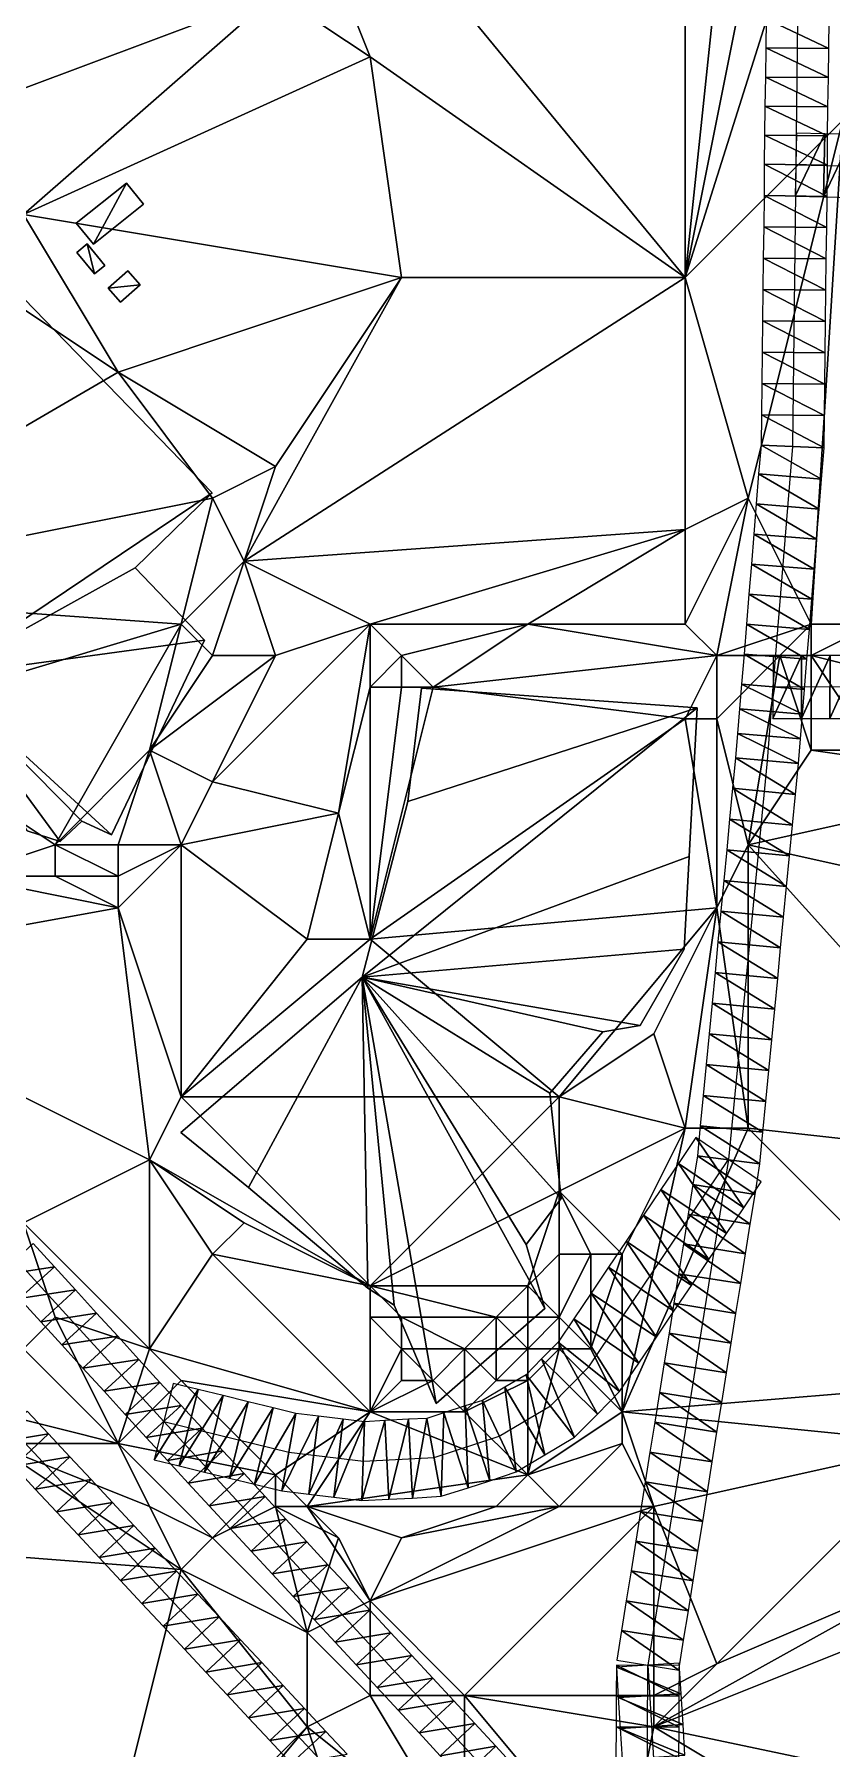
# Model space of a CAD drawing. Header units: metres. Extents: x -1103 to 901, y -902 to 905.
# Drawn here: x -683.3 to -632.7, y 634.6 to 743.4 of the extents above; entities that cross this region are included whole.
import ezdxf

# ---------------------------------------------------------------- set-up
doc = ezdxf.new("R2010")
doc.units = ezdxf.units.M
for name, color, linetype in [('OSM_BUILDING_FOOTPRINTS', 7, 'CONTINUOUS'), ('OSM_BUILDING_ROOFS', 1, 'CONTINUOUS'), ('OSM_BUILDING_WALLS', 8, 'CONTINUOUS'), ('OSM_ROAD_AXES', 2, 'CONTINUOUS'), ('OSM_ROAD_SURFACE', 9, 'CONTINUOUS'), ('OSM_TERRAIN', 3, 'CONTINUOUS')]:
    doc.layers.add(name, color=color, linetype=linetype)

msp = doc.modelspace()

# ---------------------------------------------------------------- linework, layer by layer
at = {"layer": 'OSM_BUILDING_FOOTPRINTS'}
for points in [[(-703.41, 715.69, 12.25), (-699.25, 711.47, 12.25), (-701.85, 708.92, 12.25), (-693.92, 700.88, 12.25), (-690.65, 703.9, 12.25), (-689.38, 702.67, 12.25), (-691.74, 700.14, 12.25), (-685.72, 693.37, 12.25), (-684.98, 694.1, 12.25), (-683.77, 692.88, 12.25), (-681.67, 692.21, 12.25), (-680.29, 693.49, 12.25), (-678.42, 692.62, 12.25), (-672.51, 704.98, 12.25), (-676.91, 709.57, 12.25), (-672.02, 714.33, 12.25), (-689.29, 732.13, 12.25), (-686.01, 735.35, 12.25), (-687.5, 736.7, 12.25), (-691.89, 732.55, 12.25), (-690.9, 731.51, 12.25), (-704.03, 719.3, 12.25), (-701.81, 717.25, 12.25), (-703.41, 715.69, 12.25)], [(-676.39, 732.65, 12.03), (-679.56, 730.11, 12.03), (-680.65, 731.45, 12.03), (-677.47, 734, 12.03), (-676.39, 732.65, 12.03)], [(-680.61, 729.6, 12.06), (-679.96, 730.13, 12.06), (-678.83, 728.77, 12.06), (-679.49, 728.24, 12.06), (-680.61, 729.6, 12.06)], [(-677.37, 728.43, 12.22), (-676.59, 727.54, 12.22), (-677.85, 726.44, 12.22), (-678.63, 727.32, 12.22), (-677.37, 728.43, 12.22)], [(-662.5, 683.6, 10.08), (-659.6, 694.74, 10.08), (-658.73, 701.93, 10.08), (-641.24, 700.69, 10.08), (-641.75, 691.26, 10.08), (-642.06, 685.36, 10.08), (-644.85, 680.53, 10.08), (-647.22, 680.13, 10.08), (-650.59, 676.23, 10.08), (-649.88, 669.54, 10.08), (-652.09, 666.63, 10.08), (-650.91, 662.56, 10.08), (-657.8, 656.53, 10.08), (-660.48, 662.78, 10.08), (-662.14, 663.85, 10.08), (-669.72, 670.24, 10.08), (-674.01, 673.74, 10.08), (-662.5, 683.6, 10.08)]]:
    msp.add_polyline3d(points, close=True, dxfattribs=at)
at = {"layer": 'OSM_BUILDING_ROOFS'}
for points in [[(-679.56, 730.11, 22.03), (-677.47, 734, 22.03), (-680.65, 731.45, 22.03)], [(-679.56, 730.11, 22.03), (-676.39, 732.65, 22.03), (-677.47, 734, 22.03)], [(-689.38, 702.67, 17.45), (-672.02, 714.33, 17.45), (-689.29, 732.13, 17.45)], [(-679.96, 730.13, 22.06), (-680.61, 729.6, 22.06), (-679.49, 728.24, 22.06)], [(-679.96, 730.13, 22.06), (-679.49, 728.24, 22.06), (-678.83, 728.77, 22.06)], [(-676.59, 727.54, 22.22), (-677.37, 728.43, 22.22), (-678.63, 727.32, 22.22)], [(-676.59, 727.54, 22.22), (-678.63, 727.32, 22.22), (-677.85, 726.44, 22.22)], [(-689.38, 702.67, 17.45), (-676.91, 709.57, 17.45), (-672.02, 714.33, 17.45)], [(-689.38, 702.67, 17.45), (-672.51, 704.98, 17.45), (-676.91, 709.57, 17.45)], [(-689.38, 702.67, 17.45), (-678.42, 692.62, 17.45), (-672.51, 704.98, 17.45)], [(-689.38, 702.67, 17.45), (-683.77, 692.88, 17.45), (-681.67, 692.21, 17.45)], [(-689.38, 702.67, 17.45), (-681.67, 692.21, 17.45), (-680.29, 693.49, 17.45)], [(-689.38, 702.67, 17.45), (-680.29, 693.49, 17.45), (-678.42, 692.62, 17.45)], [(-641.24, 700.69, 24.08), (-658.73, 701.93, 24.08), (-659.6, 694.74, 24.08)], [(-662.5, 683.6, 24.08), (-641.75, 691.26, 24.08), (-641.24, 700.69, 24.08)], [(-641.24, 700.69, 24.08), (-659.6, 694.74, 24.08), (-662.5, 683.6, 24.08)], [(-662.5, 683.6, 24.08), (-642.06, 685.36, 24.08), (-641.75, 691.26, 24.08)], [(-662.5, 683.6, 24.08), (-644.85, 680.53, 24.08), (-642.06, 685.36, 24.08)], [(-662.5, 683.6, 24.08), (-674.01, 673.74, 24.08), (-669.72, 670.24, 24.08)], [(-662.5, 683.6, 24.08), (-669.72, 670.24, 24.08), (-662.14, 663.85, 24.08)], [(-662.5, 683.6, 24.08), (-662.14, 663.85, 24.08), (-660.48, 662.78, 24.08)], [(-662.5, 683.6, 24.08), (-660.48, 662.78, 24.08), (-657.8, 656.53, 24.08)], [(-662.5, 683.6, 24.08), (-657.8, 656.53, 24.08), (-650.91, 662.56, 24.08)], [(-662.5, 683.6, 24.08), (-650.91, 662.56, 24.08), (-652.09, 666.63, 24.08)], [(-662.5, 683.6, 24.08), (-652.09, 666.63, 24.08), (-649.88, 669.54, 24.08)], [(-662.5, 683.6, 24.08), (-649.88, 669.54, 24.08), (-650.59, 676.23, 24.08)], [(-662.5, 683.6, 24.08), (-650.59, 676.23, 24.08), (-647.22, 680.13, 24.08)], [(-662.5, 683.6, 24.08), (-647.22, 680.13, 24.08), (-644.85, 680.53, 24.08)]]:
    msp.add_3dface(points, dxfattribs=at)
at = {"layer": 'OSM_BUILDING_WALLS'}
for points in [[(-677.47, 734, 12.03), (-680.65, 731.45, 12.03), (-680.65, 731.45, 22.03)], [(-677.47, 734, 12.03), (-680.65, 731.45, 22.03), (-677.47, 734, 22.03)], [(-676.39, 732.65, 12.03), (-677.47, 734, 12.03), (-677.47, 734, 22.03)], [(-676.39, 732.65, 12.03), (-677.47, 734, 22.03), (-676.39, 732.65, 22.03)], [(-679.56, 730.11, 12.03), (-676.39, 732.65, 12.03), (-676.39, 732.65, 22.03)], [(-679.56, 730.11, 12.03), (-676.39, 732.65, 22.03), (-679.56, 730.11, 22.03)], [(-672.02, 714.33, 12.25), (-689.29, 732.13, 12.25), (-689.29, 732.13, 17.45)], [(-672.02, 714.33, 12.25), (-689.29, 732.13, 17.45), (-672.02, 714.33, 17.45)], [(-680.65, 731.45, 12.03), (-679.56, 730.11, 12.03), (-679.56, 730.11, 22.03)], [(-680.65, 731.45, 12.03), (-679.56, 730.11, 22.03), (-680.65, 731.45, 22.03)], [(-679.96, 730.13, 12.06), (-680.61, 729.6, 12.06), (-680.61, 729.6, 22.06)], [(-679.96, 730.13, 12.06), (-680.61, 729.6, 22.06), (-679.96, 730.13, 22.06)], [(-680.61, 729.6, 12.06), (-679.49, 728.24, 12.06), (-679.49, 728.24, 22.06)], [(-680.61, 729.6, 12.06), (-679.49, 728.24, 22.06), (-680.61, 729.6, 22.06)], [(-678.83, 728.77, 12.06), (-679.96, 730.13, 12.06), (-679.96, 730.13, 22.06)], [(-678.83, 728.77, 12.06), (-679.96, 730.13, 22.06), (-678.83, 728.77, 22.06)], [(-679.49, 728.24, 12.06), (-678.83, 728.77, 12.06), (-678.83, 728.77, 22.06)], [(-679.49, 728.24, 12.06), (-678.83, 728.77, 22.06), (-679.49, 728.24, 22.06)], [(-677.37, 728.43, 12.22), (-678.63, 727.32, 12.22), (-678.63, 727.32, 22.22)], [(-677.37, 728.43, 12.22), (-678.63, 727.32, 22.22), (-677.37, 728.43, 22.22)], [(-676.59, 727.54, 12.22), (-677.37, 728.43, 12.22), (-677.37, 728.43, 22.22)], [(-676.59, 727.54, 12.22), (-677.37, 728.43, 22.22), (-676.59, 727.54, 22.22)], [(-678.63, 727.32, 12.22), (-677.85, 726.44, 12.22), (-677.85, 726.44, 22.22)], [(-678.63, 727.32, 12.22), (-677.85, 726.44, 22.22), (-678.63, 727.32, 22.22)], [(-677.85, 726.44, 12.22), (-676.59, 727.54, 12.22), (-676.59, 727.54, 22.22)], [(-677.85, 726.44, 12.22), (-676.59, 727.54, 22.22), (-677.85, 726.44, 22.22)], [(-676.91, 709.57, 12.25), (-672.02, 714.33, 12.25), (-672.02, 714.33, 17.45)], [(-676.91, 709.57, 12.25), (-672.02, 714.33, 17.45), (-676.91, 709.57, 17.45)], [(-672.51, 704.98, 12.25), (-676.91, 709.57, 12.25), (-676.91, 709.57, 17.45)], [(-672.51, 704.98, 12.25), (-676.91, 709.57, 17.45), (-672.51, 704.98, 17.45)], [(-678.42, 692.62, 12.25), (-672.51, 704.98, 12.25), (-672.51, 704.98, 17.45)], [(-678.42, 692.62, 12.25), (-672.51, 704.98, 17.45), (-678.42, 692.62, 17.45)], [(-658.73, 701.93, 10.08), (-659.6, 694.74, 10.08), (-659.6, 694.74, 24.08)], [(-658.73, 701.93, 10.08), (-659.6, 694.74, 24.08), (-658.73, 701.93, 24.08)], [(-641.24, 700.69, 10.08), (-658.73, 701.93, 10.08), (-658.73, 701.93, 24.08)], [(-641.24, 700.69, 10.08), (-658.73, 701.93, 24.08), (-641.24, 700.69, 24.08)], [(-641.75, 691.26, 10.08), (-641.24, 700.69, 10.08), (-641.24, 700.69, 24.08)], [(-641.75, 691.26, 10.08), (-641.24, 700.69, 24.08), (-641.75, 691.26, 24.08)], [(-659.6, 694.74, 10.08), (-662.5, 683.6, 10.08), (-662.5, 683.6, 24.08)], [(-659.6, 694.74, 10.08), (-662.5, 683.6, 24.08), (-659.6, 694.74, 24.08)], [(-681.67, 692.21, 12.25), (-680.29, 693.49, 12.25), (-680.29, 693.49, 17.45)], [(-681.67, 692.21, 12.25), (-680.29, 693.49, 17.45), (-681.67, 692.21, 17.45)], [(-680.29, 693.49, 12.25), (-678.42, 692.62, 12.25), (-678.42, 692.62, 17.45)], [(-680.29, 693.49, 12.25), (-678.42, 692.62, 17.45), (-680.29, 693.49, 17.45)], [(-683.77, 692.88, 12.25), (-681.67, 692.21, 12.25), (-681.67, 692.21, 17.45)], [(-683.77, 692.88, 12.25), (-681.67, 692.21, 17.45), (-683.77, 692.88, 17.45)], [(-642.06, 685.36, 10.08), (-641.75, 691.26, 10.08), (-641.75, 691.26, 24.08)], [(-642.06, 685.36, 10.08), (-641.75, 691.26, 24.08), (-642.06, 685.36, 24.08)], [(-644.85, 680.53, 10.08), (-642.06, 685.36, 10.08), (-642.06, 685.36, 24.08)], [(-644.85, 680.53, 10.08), (-642.06, 685.36, 24.08), (-644.85, 680.53, 24.08)], [(-662.5, 683.6, 10.08), (-674.01, 673.74, 10.08), (-674.01, 673.74, 24.08)], [(-662.5, 683.6, 10.08), (-674.01, 673.74, 24.08), (-662.5, 683.6, 24.08)], [(-647.22, 680.13, 10.08), (-644.85, 680.53, 10.08), (-644.85, 680.53, 24.08)], [(-647.22, 680.13, 10.08), (-644.85, 680.53, 24.08), (-647.22, 680.13, 24.08)], [(-650.59, 676.23, 10.08), (-647.22, 680.13, 10.08), (-647.22, 680.13, 24.08)], [(-650.59, 676.23, 10.08), (-647.22, 680.13, 24.08), (-650.59, 676.23, 24.08)], [(-649.88, 669.54, 10.08), (-650.59, 676.23, 10.08), (-650.59, 676.23, 24.08)], [(-649.88, 669.54, 10.08), (-650.59, 676.23, 24.08), (-649.88, 669.54, 24.08)], [(-674.01, 673.74, 10.08), (-669.72, 670.24, 10.08), (-669.72, 670.24, 24.08)], [(-674.01, 673.74, 10.08), (-669.72, 670.24, 24.08), (-674.01, 673.74, 24.08)], [(-669.72, 670.24, 10.08), (-662.14, 663.85, 10.08), (-662.14, 663.85, 24.08)], [(-669.72, 670.24, 10.08), (-662.14, 663.85, 24.08), (-669.72, 670.24, 24.08)], [(-652.09, 666.63, 10.08), (-649.88, 669.54, 10.08), (-649.88, 669.54, 24.08)], [(-652.09, 666.63, 10.08), (-649.88, 669.54, 24.08), (-652.09, 666.63, 24.08)], [(-650.91, 662.56, 10.08), (-652.09, 666.63, 10.08), (-652.09, 666.63, 24.08)], [(-650.91, 662.56, 10.08), (-652.09, 666.63, 24.08), (-650.91, 662.56, 24.08)], [(-662.14, 663.85, 10.08), (-660.48, 662.78, 10.08), (-660.48, 662.78, 24.08)], [(-662.14, 663.85, 10.08), (-660.48, 662.78, 24.08), (-662.14, 663.85, 24.08)], [(-660.48, 662.78, 10.08), (-657.8, 656.53, 10.08), (-657.8, 656.53, 24.08)], [(-660.48, 662.78, 10.08), (-657.8, 656.53, 24.08), (-660.48, 662.78, 24.08)], [(-657.8, 656.53, 10.08), (-650.91, 662.56, 10.08), (-650.91, 662.56, 24.08)], [(-657.8, 656.53, 10.08), (-650.91, 662.56, 24.08), (-657.8, 656.53, 24.08)]]:
    msp.add_3dface(points, dxfattribs=at)
at = {"layer": 'OSM_ROAD_AXES'}
for points in [[(-646.6, 900, 12), (-645.43, 889.5, 11.85), (-641.72, 836.81, 13.28), (-638.86, 800.41, 14.53), (-636.04, 769.67, 14.3), (-634.75, 755.49, 14.26), (-634.98, 735.16, 14.58), (-635.19, 717.28, 14.93), (-636.43, 702.02, 15.03), (-636.81, 697.33, 14.87), (-639.25, 672.01, 12.81), (-644.37, 639.92, 9.93)], [(-838.65, 834.49, 15.4), (-831.55, 826.73, 15.38), (-825.23, 819.8, 14.91), (-811.07, 804.29, 14.83), (-764.93, 753.79, 13.17), (-675.1, 655.38, 11.21), (-644.46, 622.21, 8.88), (-643.19, 620.44, 8.95), (-597.7, 570.62, 12.35), (-502.25, 466.08, 12.35), (-457.42, 416.98, 14.01), (-369.16, 320.32, 16.34), (-349.65, 307.45, 14.76)], [(-361.44, 301.47, 13.84), (-370.1, 315.43, 15.98), (-462.19, 414.77, 14.19), (-601.05, 564.34, 12.66), (-622.2, 587.24, 10.49), (-643.65, 610.48, 9.17), (-645.61, 612.91, 9.08), (-707.87, 679.73, 14.04), (-807.82, 787.33, 14.13), (-831.4, 812.95, 14.45), (-838.53, 820.65, 14.02)], [(-634.98, 735.16, 14.58), (-622.44, 734.88, 13.87), (-612.28, 735.1, 13.19), (-609.32, 731.79, 13), (-583, 734.44, 11.78), (-571.08, 734, 11.25)], [(-611.21, 721.67, 13.08), (-612.73, 706.88, 13.23), (-616.01, 703.34, 13.5), (-620.17, 702, 13.81), (-636.43, 702.02, 15.03)], [(-675.1, 655.38, 11.21), (-667.15, 653.44, 11.12), (-662.43, 652.88, 11.08), (-657.94, 653.11, 11.22), (-653.8, 654.46, 11.41), (-650.56, 656.38, 11.49), (-648.12, 658.86, 11.62), (-639.25, 672.01, 12.81)], [(-644.46, 622.21, 8.88), (-644.37, 639.92, 9.93)], [(-644.37, 639.92, 9.93), (-643.19, 620.44, 8.95)]]:
    msp.add_polyline3d(points, dxfattribs=at)
at = {"layer": 'OSM_ROAD_SURFACE'}
for points in [[(-636.87, 744.43, 14.5), (-636.89, 742.58, 14.54), (-632.89, 742.53, 14.37)], [(-636.87, 744.43, 14.5), (-632.89, 742.53, 14.37), (-632.87, 744.38, 14.33)], [(-636.89, 742.58, 14.54), (-636.91, 740.73, 14.58), (-632.91, 740.69, 14.41)], [(-636.89, 742.58, 14.54), (-632.91, 740.69, 14.41), (-632.89, 742.53, 14.37)], [(-636.91, 740.73, 14.58), (-636.94, 738.88, 14.62), (-632.94, 738.84, 14.46)], [(-636.91, 740.73, 14.58), (-632.94, 738.84, 14.46), (-632.91, 740.69, 14.41)], [(-636.94, 738.88, 14.62), (-636.96, 737.03, 14.67), (-632.96, 736.99, 14.5)], [(-636.94, 738.88, 14.62), (-632.96, 736.99, 14.5), (-632.94, 738.84, 14.46)], [(-636.96, 737.03, 14.67), (-636.98, 735.19, 14.71), (-632.98, 735.14, 14.54)], [(-636.96, 737.03, 14.67), (-632.98, 735.14, 14.54), (-632.96, 736.99, 14.5)], [(-635.02, 733.16, 14.67), (-633.14, 737.12, 14.5), (-634.93, 737.16, 14.58)], [(-635.02, 733.16, 14.67), (-633.23, 733.12, 14.59), (-633.14, 737.12, 14.5)], [(-633.23, 733.12, 14.59), (-631.35, 737.08, 14.41), (-633.14, 737.12, 14.5)], [(-633.23, 733.12, 14.59), (-631.44, 733.08, 14.44), (-631.35, 737.08, 14.41)], [(-636.98, 735.19, 14.71), (-637, 733.2, 14.76), (-633, 733.15, 14.58)], [(-636.98, 735.19, 14.71), (-633, 733.15, 14.58), (-632.98, 735.14, 14.54)], [(-637, 733.2, 14.76), (-637.02, 731.21, 14.79), (-633.02, 731.17, 14.62)], [(-637, 733.2, 14.76), (-633.02, 731.17, 14.62), (-633, 733.15, 14.58)], [(-637.02, 731.21, 14.79), (-637.05, 729.23, 14.83), (-633.05, 729.18, 14.66)], [(-637.02, 731.21, 14.79), (-633.05, 729.18, 14.66), (-633.02, 731.17, 14.62)], [(-637.05, 729.23, 14.83), (-637.07, 727.24, 14.87), (-633.07, 727.19, 14.7)], [(-637.05, 729.23, 14.83), (-633.07, 727.19, 14.7), (-633.05, 729.18, 14.66)], [(-637.07, 727.24, 14.87), (-637.1, 725.25, 14.91), (-633.1, 725.21, 14.74)], [(-637.07, 727.24, 14.87), (-633.1, 725.21, 14.74), (-633.07, 727.19, 14.7)], [(-637.1, 725.25, 14.91), (-637.12, 723.27, 14.95), (-633.12, 723.22, 14.78)], [(-637.1, 725.25, 14.91), (-633.12, 723.22, 14.78), (-633.1, 725.21, 14.74)], [(-637.12, 723.27, 14.95), (-637.14, 721.28, 14.99), (-633.14, 721.23, 14.82)], [(-637.12, 723.27, 14.95), (-633.14, 721.23, 14.82), (-633.12, 723.22, 14.78)], [(-637.14, 721.28, 14.99), (-637.16, 719.29, 15.03), (-633.16, 719.25, 14.86)], [(-637.14, 721.28, 14.99), (-633.16, 719.25, 14.86), (-633.14, 721.23, 14.82)], [(-637.16, 719.29, 15.03), (-637.19, 717.37, 15.07), (-633.19, 717.19, 14.89)], [(-637.16, 719.29, 15.03), (-633.19, 717.19, 14.89), (-633.16, 719.25, 14.86)], [(-637.19, 717.37, 15.07), (-637.34, 715.54, 15.11), (-633.35, 715.21, 14.94)], [(-637.19, 717.37, 15.07), (-633.35, 715.21, 14.94), (-633.19, 717.19, 14.89)], [(-637.34, 715.54, 15.11), (-637.49, 713.63, 15.15), (-633.5, 713.3, 14.98)], [(-637.34, 715.54, 15.11), (-633.5, 713.3, 14.98), (-633.35, 715.21, 14.94)], [(-637.49, 713.63, 15.15), (-637.65, 711.72, 15.18), (-633.66, 711.4, 15.03)], [(-637.49, 713.63, 15.15), (-633.66, 711.4, 15.03), (-633.5, 713.3, 14.98)], [(-637.65, 711.72, 15.18), (-637.8, 709.81, 15.19), (-633.81, 709.49, 15.08)], [(-637.65, 711.72, 15.18), (-633.81, 709.49, 15.08), (-633.66, 711.4, 15.03)], [(-637.8, 709.81, 15.19), (-637.96, 707.91, 15.2), (-633.97, 707.58, 15.12)], [(-637.8, 709.81, 15.19), (-633.97, 707.58, 15.12), (-633.81, 709.49, 15.08)], [(-637.96, 707.91, 15.2), (-638.11, 706, 15.21), (-634.12, 705.67, 15.1)], [(-637.96, 707.91, 15.2), (-634.12, 705.67, 15.1), (-633.97, 707.58, 15.12)], [(-638.11, 706, 15.21), (-638.26, 704.09, 15.21), (-634.28, 703.77, 14.71)], [(-638.11, 706, 15.21), (-634.28, 703.77, 14.71), (-634.12, 705.67, 15.1)], [(-638.26, 704.09, 15.21), (-638.42, 702.18, 15.03), (-634.43, 701.86, 14.84)], [(-638.26, 704.09, 15.21), (-634.43, 701.86, 14.84), (-634.28, 703.77, 14.71)], [(-634.62, 704.02, 14.8), (-636.42, 704.02, 15.16), (-636.43, 700.02, 15.01)], [(-634.62, 704.02, 14.8), (-636.43, 700.02, 15.01), (-634.62, 700.02, 14.97)], [(-632.81, 704.02, 14.58), (-634.62, 704.02, 14.8), (-634.62, 700.02, 14.97)], [(-632.81, 704.02, 14.58), (-634.62, 700.02, 14.97), (-632.82, 700.02, 14.62)], [(-631, 704.01, 14.5), (-632.81, 704.02, 14.58), (-632.82, 700.02, 14.62)], [(-631, 704.01, 14.5), (-632.82, 700.02, 14.62), (-631.01, 700.01, 14.37)], [(-638.42, 702.18, 15.03), (-638.55, 700.62, 14.93), (-634.56, 700.29, 14.94)], [(-638.42, 702.18, 15.03), (-634.56, 700.29, 14.94), (-634.43, 701.86, 14.84)], [(-638.55, 700.62, 14.93), (-638.68, 699.06, 14.88), (-634.69, 698.73, 14.93)], [(-638.55, 700.62, 14.93), (-634.69, 698.73, 14.93), (-634.56, 700.29, 14.94)], [(-638.68, 699.06, 14.88), (-638.8, 697.51, 14.84), (-634.82, 697.15, 14.87)], [(-638.68, 699.06, 14.88), (-634.82, 697.15, 14.87), (-634.69, 698.73, 14.93)], [(-638.8, 697.51, 14.84), (-638.99, 695.58, 14.77), (-635.01, 695.19, 14.77)], [(-638.8, 697.51, 14.84), (-635.01, 695.19, 14.77), (-634.82, 697.15, 14.87)], [(-638.99, 695.58, 14.77), (-639.18, 693.63, 14.68), (-635.2, 693.25, 14.65)], [(-638.99, 695.58, 14.77), (-635.2, 693.25, 14.65), (-635.01, 695.19, 14.77)], [(-639.18, 693.63, 14.68), (-639.37, 691.68, 14.58), (-635.38, 691.3, 14.52)], [(-639.18, 693.63, 14.68), (-635.38, 691.3, 14.52), (-635.2, 693.25, 14.65)], [(-639.37, 691.68, 14.58), (-639.55, 689.73, 14.48), (-635.57, 689.35, 14.34)], [(-639.37, 691.68, 14.58), (-635.57, 689.35, 14.34), (-635.38, 691.3, 14.52)], [(-639.55, 689.73, 14.48), (-639.74, 687.78, 14.35), (-635.76, 687.4, 14.17)], [(-639.55, 689.73, 14.48), (-635.76, 687.4, 14.17), (-635.57, 689.35, 14.34)], [(-639.74, 687.78, 14.35), (-639.93, 685.84, 14.15), (-635.95, 685.45, 14)], [(-639.74, 687.78, 14.35), (-635.95, 685.45, 14), (-635.76, 687.4, 14.17)], [(-639.93, 685.84, 14.15), (-640.11, 683.89, 13.94), (-636.13, 683.5, 13.82)], [(-639.93, 685.84, 14.15), (-636.13, 683.5, 13.82), (-635.95, 685.45, 14)], [(-640.11, 683.89, 13.94), (-640.3, 681.94, 13.73), (-636.32, 681.56, 13.65)], [(-640.11, 683.89, 13.94), (-636.32, 681.56, 13.65), (-636.13, 683.5, 13.82)], [(-640.3, 681.94, 13.73), (-640.49, 679.99, 13.52), (-636.51, 679.61, 13.48)], [(-640.3, 681.94, 13.73), (-636.51, 679.61, 13.48), (-636.32, 681.56, 13.65)], [(-640.49, 679.99, 13.52), (-640.67, 678.04, 13.3), (-636.69, 677.66, 13.31)], [(-640.49, 679.99, 13.52), (-636.69, 677.66, 13.31), (-636.51, 679.61, 13.48)], [(-640.67, 678.04, 13.3), (-640.86, 676.09, 13.09), (-636.88, 675.71, 13.14)], [(-640.67, 678.04, 13.3), (-636.88, 675.71, 13.14), (-636.69, 677.66, 13.31)], [(-640.86, 676.09, 13.09), (-641.05, 674.15, 12.88), (-637.07, 673.76, 12.97)], [(-640.86, 676.09, 13.09), (-637.07, 673.76, 12.97), (-636.88, 675.71, 13.14)], [(-641.05, 674.15, 12.88), (-641.23, 672.26, 12.76), (-637.26, 671.75, 12.82)], [(-641.05, 674.15, 12.88), (-637.26, 671.75, 12.82), (-637.07, 673.76, 12.97)], [(-638.28, 668.96, 12.59), (-641.32, 673.41, 12.82), (-642.43, 671.76, 12.66)], [(-638.28, 668.96, 12.59), (-637.17, 670.61, 12.71), (-641.32, 673.41, 12.82)], [(-639.39, 667.32, 12.47), (-642.43, 671.76, 12.66), (-643.54, 670.12, 12.55)], [(-639.39, 667.32, 12.47), (-638.28, 668.96, 12.59), (-642.43, 671.76, 12.66)], [(-641.23, 672.26, 12.76), (-641.52, 670.43, 12.64), (-637.57, 669.8, 12.65)], [(-641.23, 672.26, 12.76), (-637.57, 669.8, 12.65), (-637.26, 671.75, 12.82)], [(-641.52, 670.43, 12.64), (-641.82, 668.55, 12.52), (-637.87, 667.92, 12.48)], [(-641.52, 670.43, 12.64), (-637.87, 667.92, 12.48), (-637.57, 669.8, 12.65)], [(-640.5, 665.68, 12.34), (-643.54, 670.12, 12.55), (-644.64, 668.48, 12.44)], [(-640.5, 665.68, 12.34), (-639.39, 667.32, 12.47), (-643.54, 670.12, 12.55)], [(-641.61, 664.03, 12.22), (-644.64, 668.48, 12.44), (-645.75, 666.83, 12.38)], [(-641.61, 664.03, 12.22), (-640.5, 665.68, 12.34), (-644.64, 668.48, 12.44)], [(-641.82, 668.55, 12.52), (-642.12, 666.66, 12.4), (-638.17, 666.03, 12.32)], [(-641.82, 668.55, 12.52), (-638.17, 666.03, 12.32), (-637.87, 667.92, 12.48)], [(-685.6, 664.65, 12.93), (-682.04, 665.21, 12.83), (-683.38, 666.68, 13.06)], [(-642.72, 662.39, 12.1), (-645.75, 666.83, 12.38), (-646.86, 665.19, 12.26)], [(-642.72, 662.39, 12.1), (-641.61, 664.03, 12.22), (-645.75, 666.83, 12.38)], [(-642.12, 666.66, 12.4), (-642.43, 664.77, 12.28), (-638.48, 664.14, 12.15)], [(-642.12, 666.66, 12.4), (-638.48, 664.14, 12.15), (-638.17, 666.03, 12.32)], [(-685.6, 664.65, 12.93), (-684.25, 663.19, 12.68), (-682.04, 665.21, 12.83)], [(-684.25, 663.19, 12.68), (-680.7, 663.74, 12.6), (-682.04, 665.21, 12.83)], [(-643.83, 660.75, 11.97), (-646.86, 665.19, 12.26), (-647.97, 663.54, 12.16)], [(-643.83, 660.75, 11.97), (-642.72, 662.39, 12.1), (-646.86, 665.19, 12.26)], [(-642.43, 664.77, 12.28), (-642.73, 662.89, 12.14), (-638.78, 662.25, 11.99)], [(-642.43, 664.77, 12.28), (-638.78, 662.25, 11.99), (-638.48, 664.14, 12.15)], [(-684.25, 663.19, 12.68), (-682.91, 661.72, 12.51), (-680.7, 663.74, 12.6)], [(-682.91, 661.72, 12.51), (-679.36, 662.27, 12.37), (-680.7, 663.74, 12.6)], [(-644.94, 659.1, 11.82), (-647.97, 663.54, 12.16), (-649.08, 661.9, 12.2)], [(-644.94, 659.1, 11.82), (-643.83, 660.75, 11.97), (-647.97, 663.54, 12.16)], [(-642.73, 662.89, 12.14), (-643.03, 661, 11.98), (-639.08, 660.37, 11.82)], [(-642.73, 662.89, 12.14), (-639.08, 660.37, 11.82), (-638.78, 662.25, 11.99)], [(-682.91, 661.72, 12.51), (-681.57, 660.25, 12.28), (-679.36, 662.27, 12.37)], [(-681.57, 660.25, 12.28), (-678.02, 660.8, 12.14), (-679.36, 662.27, 12.37)], [(-646.18, 657.29, 11.67), (-649.08, 661.9, 12.2), (-650.07, 660.43, 11.83)], [(-646.18, 657.29, 11.67), (-644.94, 659.1, 11.82), (-649.08, 661.9, 12.2)], [(-681.57, 660.25, 12.28), (-680.23, 658.78, 12.02), (-678.02, 660.8, 12.14)], [(-680.23, 658.78, 12.02), (-676.68, 659.33, 11.87), (-678.02, 660.8, 12.14)], [(-643.03, 661, 11.98), (-643.33, 659.11, 11.81), (-639.38, 658.48, 11.66)], [(-643.03, 661, 11.98), (-639.38, 658.48, 11.66), (-639.08, 660.37, 11.82)], [(-647.56, 655.86, 11.57), (-650.07, 660.43, 11.83), (-651.12, 659.37, 11.79)], [(-647.56, 655.86, 11.57), (-646.18, 657.29, 11.67), (-650.07, 660.43, 11.83)], [(-680.23, 658.78, 12.02), (-678.89, 657.31, 11.74), (-676.68, 659.33, 11.87)], [(-678.89, 657.31, 11.74), (-675.34, 657.87, 11.48), (-676.68, 659.33, 11.87)], [(-649.03, 654.4, 11.51), (-651.12, 659.37, 11.79), (-652.1, 658.36, 11.72)], [(-649.03, 654.4, 11.51), (-647.56, 655.86, 11.57), (-651.12, 659.37, 11.79)], [(-643.33, 659.11, 11.81), (-643.63, 657.23, 11.65), (-639.68, 656.59, 11.49)], [(-643.33, 659.11, 11.81), (-639.68, 656.59, 11.49), (-639.38, 658.48, 11.66)], [(-678.89, 657.31, 11.74), (-677.55, 655.84, 11.46), (-675.34, 657.87, 11.48)], [(-677.55, 655.84, 11.46), (-674, 656.4, 11.28), (-675.34, 657.87, 11.48)], [(-675.7, 652.96, 11.13), (-672.92, 657.42, 11.3), (-674.51, 657.81, 11.36)], [(-675.7, 652.96, 11.13), (-674.11, 652.57, 11.1), (-672.92, 657.42, 11.3)], [(-674.11, 652.57, 11.1), (-671.33, 657.03, 11.28), (-672.92, 657.42, 11.3)], [(-652.74, 652.19, 11.39), (-653.46, 657.57, 11.66), (-654.87, 656.72, 11.57)], [(-650.91, 653.27, 11.45), (-652.1, 658.36, 11.72), (-653.46, 657.57, 11.66)], [(-652.74, 652.19, 11.39), (-650.91, 653.27, 11.45), (-653.46, 657.57, 11.66)], [(-650.91, 653.27, 11.45), (-649.03, 654.4, 11.51), (-652.1, 658.36, 11.72)], [(-677.55, 655.84, 11.46), (-676.21, 654.37, 11.24), (-674, 656.4, 11.28)], [(-676.21, 654.37, 11.24), (-672.67, 654.96, 11.23), (-674, 656.4, 11.28)], [(-674.11, 652.57, 11.1), (-672.52, 652.18, 11.07), (-671.33, 657.03, 11.28)], [(-672.52, 652.18, 11.07), (-669.74, 656.64, 11.27), (-671.33, 657.03, 11.28)], [(-672.52, 652.18, 11.07), (-670.93, 651.79, 11.04), (-669.74, 656.64, 11.27)], [(-670.93, 651.79, 11.04), (-668.15, 656.26, 11.26), (-669.74, 656.64, 11.27)], [(-670.93, 651.79, 11.04), (-669.34, 651.4, 11.02), (-668.15, 656.26, 11.26)], [(-669.34, 651.4, 11.02), (-666.71, 655.9, 11.25), (-668.15, 656.26, 11.26)], [(-655.78, 651.18, 11.21), (-655.96, 656.38, 11.74), (-657.33, 655.93, 11.43)], [(-654.4, 651.63, 11.32), (-654.87, 656.72, 11.57), (-655.96, 656.38, 11.74)], [(-655.78, 651.18, 11.21), (-654.4, 651.63, 11.32), (-655.96, 656.38, 11.74)], [(-654.4, 651.63, 11.32), (-652.74, 652.19, 11.39), (-654.87, 656.72, 11.57)], [(-643.63, 657.23, 11.65), (-643.93, 655.34, 11.48), (-639.99, 654.71, 11.33)], [(-643.63, 657.23, 11.65), (-639.99, 654.71, 11.33), (-639.68, 656.59, 11.49)], [(-682.41, 654.6, 11.4), (-683.76, 656.05, 11.56), (-685.96, 654.01, 11.52)], [(-669.34, 651.4, 11.02), (-667.6, 650.98, 10.86), (-666.71, 655.9, 11.25)], [(-667.6, 650.98, 10.86), (-665.28, 655.73, 11.24), (-666.71, 655.9, 11.25)], [(-667.6, 650.98, 10.86), (-665.88, 650.77, 10.98), (-665.28, 655.73, 11.24)], [(-665.88, 650.77, 10.98), (-663.71, 655.54, 11.23), (-665.28, 655.73, 11.24)], [(-665.88, 650.77, 10.98), (-664.3, 650.58, 10.99), (-663.71, 655.54, 11.23)], [(-664.3, 650.58, 10.99), (-662.35, 655.37, 11.21), (-663.71, 655.54, 11.23)], [(-664.3, 650.58, 10.99), (-662.52, 650.38, 11.02), (-662.35, 655.37, 11.21)], [(-662.52, 650.38, 11.02), (-660.81, 650.46, 11.04), (-661.07, 655.45, 11.25)], [(-662.52, 650.38, 11.02), (-661.07, 655.45, 11.25), (-662.35, 655.37, 11.21)], [(-660.81, 650.46, 11.04), (-659.57, 655.53, 11.31), (-661.07, 655.45, 11.25)], [(-660.81, 650.46, 11.04), (-659.31, 650.53, 11.06), (-659.57, 655.53, 11.31)], [(-659.31, 650.53, 11.06), (-658.39, 655.57, 11.36), (-659.57, 655.53, 11.31)], [(-659.31, 650.53, 11.06), (-657.49, 650.65, 11.1), (-658.39, 655.57, 11.36)], [(-657.49, 650.65, 11.1), (-657.33, 655.93, 11.43), (-658.39, 655.57, 11.36)], [(-657.49, 650.65, 11.1), (-655.78, 651.18, 11.21), (-657.33, 655.93, 11.43)], [(-643.93, 655.34, 11.48), (-644.24, 653.45, 11.24), (-640.29, 652.82, 11.1)], [(-643.93, 655.34, 11.48), (-640.29, 652.82, 11.1), (-639.99, 654.71, 11.33)], [(-682.41, 654.6, 11.4), (-685.96, 654.01, 11.52), (-684.6, 652.56, 11.3)], [(-681.05, 653.15, 11.22), (-682.41, 654.6, 11.4), (-684.6, 652.56, 11.3)], [(-676.21, 654.37, 11.24), (-674.87, 652.92, 11.14), (-672.67, 654.96, 11.23)], [(-674.87, 652.92, 11.14), (-671.34, 653.52, 11.19), (-672.67, 654.96, 11.23)], [(-681.05, 653.15, 11.22), (-684.6, 652.56, 11.3), (-683.25, 651.1, 11.07)], [(-679.7, 651.7, 10.93), (-681.05, 653.15, 11.22), (-683.25, 651.1, 11.07)], [(-674.87, 652.92, 11.14), (-673.54, 651.48, 10.95), (-671.34, 653.52, 11.19)], [(-673.54, 651.48, 10.95), (-670, 652.08, 11.11), (-671.34, 653.52, 11.19)], [(-644.24, 653.45, 11.24), (-644.54, 651.56, 11), (-640.59, 650.93, 10.86)], [(-644.24, 653.45, 11.24), (-640.59, 650.93, 10.86), (-640.29, 652.82, 11.1)], [(-673.54, 651.48, 10.95), (-672.21, 650.04, 10.76), (-670, 652.08, 11.11)], [(-672.21, 650.04, 10.76), (-668.67, 650.63, 10.77), (-670, 652.08, 11.11)], [(-679.7, 651.7, 10.93), (-683.25, 651.1, 11.07), (-681.9, 649.65, 10.84)], [(-678.35, 650.24, 10.69), (-679.7, 651.7, 10.93), (-681.9, 649.65, 10.84)], [(-644.54, 651.56, 11), (-644.84, 649.68, 10.73), (-640.89, 649.04, 10.66)], [(-644.54, 651.56, 11), (-640.89, 649.04, 10.66), (-640.59, 650.93, 10.86)], [(-678.35, 650.24, 10.69), (-681.9, 649.65, 10.84), (-680.54, 648.2, 10.62)], [(-677, 648.79, 10.45), (-678.35, 650.24, 10.69), (-680.54, 648.2, 10.62)], [(-672.21, 650.04, 10.76), (-670.88, 648.6, 10.45), (-668.67, 650.63, 10.77)], [(-670.88, 648.6, 10.45), (-667.34, 649.19, 10.3), (-668.67, 650.63, 10.77)], [(-677, 648.79, 10.45), (-680.54, 648.2, 10.62), (-679.19, 646.75, 10.39)], [(-675.64, 647.34, 10.22), (-677, 648.79, 10.45), (-679.19, 646.75, 10.39)], [(-670.88, 648.6, 10.45), (-669.54, 647.15, 10.22), (-667.34, 649.19, 10.3)], [(-669.54, 647.15, 10.22), (-666.01, 647.75, 10.11), (-667.34, 649.19, 10.3)], [(-644.84, 649.68, 10.73), (-645.14, 647.79, 10.52), (-641.19, 647.16, 10.46)], [(-644.84, 649.68, 10.73), (-641.19, 647.16, 10.46), (-640.89, 649.04, 10.66)], [(-669.54, 647.15, 10.22), (-668.21, 645.71, 10), (-666.01, 647.75, 10.11)], [(-668.21, 645.71, 10), (-664.68, 646.3, 9.92), (-666.01, 647.75, 10.11)], [(-645.14, 647.79, 10.52), (-645.44, 645.9, 10.34), (-641.49, 645.27, 10.27)], [(-645.14, 647.79, 10.52), (-641.49, 645.27, 10.27), (-641.19, 647.16, 10.46)], [(-675.64, 647.34, 10.22), (-679.19, 646.75, 10.39), (-677.84, 645.29, 10.18)], [(-674.29, 645.89, 9.99), (-675.64, 647.34, 10.22), (-677.84, 645.29, 10.18)], [(-674.29, 645.89, 9.99), (-677.84, 645.29, 10.18), (-676.48, 643.84, 9.96)], [(-672.93, 644.43, 9.77), (-674.29, 645.89, 9.99), (-676.48, 643.84, 9.96)], [(-668.21, 645.71, 10), (-666.88, 644.27, 9.78), (-664.68, 646.3, 9.92)], [(-666.88, 644.27, 9.78), (-663.34, 644.86, 9.65), (-664.68, 646.3, 9.92)], [(-645.44, 645.9, 10.34), (-645.75, 644.01, 10.17), (-641.79, 643.38, 10.1)], [(-645.44, 645.9, 10.34), (-641.79, 643.38, 10.1), (-641.49, 645.27, 10.27)], [(-672.93, 644.43, 9.77), (-676.48, 643.84, 9.96), (-675.13, 642.39, 9.76)], [(-671.58, 642.98, 9.54), (-672.93, 644.43, 9.77), (-675.13, 642.39, 9.76)], [(-666.88, 644.27, 9.78), (-665.55, 642.83, 9.57), (-663.34, 644.86, 9.65)], [(-665.55, 642.83, 9.57), (-662.01, 643.42, 9.39), (-663.34, 644.86, 9.65)], [(-665.55, 642.83, 9.57), (-664.22, 641.38, 9.34), (-662.01, 643.42, 9.39)], [(-664.22, 641.38, 9.34), (-660.68, 641.98, 9.22), (-662.01, 643.42, 9.39)], [(-645.75, 644.01, 10.17), (-646.05, 642.13, 9.99), (-642.1, 641.5, 9.98)], [(-645.75, 644.01, 10.17), (-642.1, 641.5, 9.98), (-641.79, 643.38, 10.1)], [(-671.58, 642.98, 9.54), (-675.13, 642.39, 9.76), (-673.78, 640.94, 9.53)], [(-670.23, 641.53, 9.33), (-671.58, 642.98, 9.54), (-673.78, 640.94, 9.53)], [(-646.05, 642.13, 9.99), (-646.35, 640.24, 9.81), (-642.4, 639.61, 9.86)], [(-646.05, 642.13, 9.99), (-642.4, 639.61, 9.86), (-642.1, 641.5, 9.98)], [(-670.23, 641.53, 9.33), (-673.78, 640.94, 9.53), (-672.42, 639.48, 9.3)], [(-668.88, 640.08, 9.12), (-670.23, 641.53, 9.33), (-672.42, 639.48, 9.3)], [(-664.22, 641.38, 9.34), (-662.88, 639.94, 9.13), (-660.68, 641.98, 9.22)], [(-662.88, 639.94, 9.13), (-659.35, 640.53, 9.05), (-660.68, 641.98, 9.22)], [(-668.88, 640.08, 9.12), (-672.42, 639.48, 9.3), (-671.07, 638.03, 9.07)], [(-667.52, 638.62, 8.9), (-668.88, 640.08, 9.12), (-671.07, 638.03, 9.07)], [(-662.88, 639.94, 9.13), (-661.55, 638.5, 8.94), (-659.35, 640.53, 9.05)], [(-661.55, 638.5, 8.94), (-658.01, 639.09, 8.88), (-659.35, 640.53, 9.05)], [(-642.38, 637.95, 9.51), (-646.37, 639.93, 9.79), (-646.38, 637.97, 9.63)], [(-646.37, 639.8, 9.78), (-642.26, 638.1, 9.53), (-642.38, 640.05, 9.89)], [(-642.38, 637.95, 9.51), (-642.37, 639.91, 9.88), (-646.37, 639.93, 9.79)], [(-661.55, 638.5, 8.94), (-660.22, 637.06, 8.81), (-658.01, 639.09, 8.88)], [(-660.22, 637.06, 8.81), (-656.68, 637.65, 8.73), (-658.01, 639.09, 8.88)], [(-646.37, 639.8, 9.78), (-646.25, 637.86, 9.6), (-642.26, 638.1, 9.53)], [(-667.52, 638.62, 8.9), (-671.07, 638.03, 9.07), (-669.72, 636.58, 8.84)], [(-666.17, 637.17, 8.7), (-667.52, 638.62, 8.9), (-669.72, 636.58, 8.84)], [(-642.39, 635.98, 9.22), (-646.38, 637.97, 9.63), (-646.39, 636, 9.1)], [(-642.39, 635.98, 9.22), (-642.38, 637.95, 9.51), (-646.38, 637.97, 9.63)], [(-646.25, 637.86, 9.6), (-642.14, 636.15, 9.23), (-642.26, 638.1, 9.53)], [(-646.25, 637.86, 9.6), (-646.13, 635.91, 9.11), (-642.14, 636.15, 9.23)], [(-666.17, 637.17, 8.7), (-669.72, 636.58, 8.84), (-668.36, 635.13, 8.61)], [(-664.81, 635.72, 8.54), (-666.17, 637.17, 8.7), (-668.36, 635.13, 8.61)], [(-660.22, 637.06, 8.81), (-658.89, 635.62, 8.71), (-656.68, 637.65, 8.73)], [(-658.89, 635.62, 8.71), (-655.35, 636.21, 8.69), (-656.68, 637.65, 8.73)], [(-664.81, 635.72, 8.54), (-668.36, 635.13, 8.61), (-667.01, 633.67, 8.48)], [(-663.46, 634.27, 8.48), (-664.81, 635.72, 8.54), (-667.01, 633.67, 8.48)], [(-658.89, 635.62, 8.71), (-657.55, 634.17, 8.61), (-655.35, 636.21, 8.69)], [(-657.55, 634.17, 8.61), (-654.02, 634.77, 8.71), (-655.35, 636.21, 8.69)], [(-642.4, 634.01, 9.16), (-646.39, 636, 9.1), (-646.4, 634.03, 9.04)], [(-642.4, 634.01, 9.16), (-642.39, 635.98, 9.22), (-646.39, 636, 9.1)], [(-646.13, 635.91, 9.11), (-642.02, 634.2, 9.17), (-642.14, 636.15, 9.23)], [(-646.13, 635.91, 9.11), (-646.01, 633.96, 9.06), (-642.02, 634.2, 9.17)], [(-657.55, 634.17, 8.61), (-656.22, 632.73, 8.51), (-654.02, 634.77, 8.71)], [(-656.22, 632.73, 8.51), (-652.68, 633.32, 8.73), (-654.02, 634.77, 8.71)]]:
    msp.add_3dface(points, dxfattribs=at)
at = {"layer": 'OSM_TERRAIN'}
for points in [[(-642, 728, 15.03), (-630, 766, 13.67), (-634, 768, 14.29)], [(-638, 766, 14.31), (-642, 728, 15.03), (-634, 768, 14.29)], [(-642, 728, 15.03), (-632, 738, 14.39), (-630, 766, 13.67)], [(-642, 728, 15.03), (-638, 766, 14.31), (-642, 764, 14.91)], [(-670, 762, 14.95), (-642, 728, 15.03), (-642, 764, 14.91)], [(-668, 746, 14.41), (-662, 742, 14.92), (-670, 762, 14.95)], [(-662, 742, 14.92), (-642, 728, 15.03), (-670, 762, 14.95)], [(-684, 740, 13.1), (-668, 746, 14.41), (-694, 746, 11.6)], [(-684, 740, 13.1), (-684, 732, 13.67), (-668, 746, 14.41)], [(-684, 732, 13.67), (-662, 742, 14.92), (-668, 746, 14.41)], [(-684, 732, 13.67), (-660, 728, 15.09), (-662, 742, 14.92)], [(-642, 728, 15.03), (-662, 742, 14.92), (-660, 728, 15.09)], [(-632, 738, 14.39), (-642, 728, 15.03), (-638, 714, 15.12)], [(-638, 714, 15.12), (-634, 706, 15.1), (-632, 738, 14.39)], [(-634, 706, 15.1), (-630, 706, 14.51), (-632, 738, 14.39)], [(-678, 722, 14.75), (-660, 728, 15.09), (-684, 732, 13.67)], [(-678, 722, 14.75), (-684, 732, 13.67), (-684, 726, 14.71)], [(-668, 716, 15.59), (-660, 728, 15.09), (-678, 722, 14.75)], [(-670, 710, 15.92), (-642, 712, 15.77), (-642, 728, 15.03)], [(-670, 710, 15.92), (-642, 728, 15.03), (-660, 728, 15.09)], [(-670, 710, 15.92), (-660, 728, 15.09), (-668, 716, 15.59)], [(-642, 712, 15.77), (-638, 714, 15.12), (-642, 728, 15.03)], [(-702, 708, 14.59), (-678, 722, 14.75), (-684, 726, 14.71)], [(-672, 714, 14.78), (-678, 722, 14.75), (-702, 708, 14.59)], [(-672, 714, 14.78), (-668, 716, 15.59), (-678, 722, 14.75)], [(-670, 710, 15.92), (-668, 716, 15.59), (-672, 714, 14.78)], [(-702, 708, 14.59), (-674, 706, 14.71), (-672, 714, 14.78)], [(-674, 706, 14.71), (-670, 710, 15.92), (-672, 714, 14.78)], [(-640, 704, 15.19), (-638, 714, 15.12), (-642, 706, 15.69)], [(-642, 706, 15.69), (-638, 714, 15.12), (-642, 712, 15.77)], [(-640, 704, 15.19), (-634, 706, 15.1), (-638, 714, 15.12)], [(-662, 706, 15.99), (-642, 712, 15.77), (-670, 710, 15.92)], [(-662, 706, 15.99), (-652, 706, 15.88), (-642, 712, 15.77)], [(-652, 706, 15.88), (-642, 706, 15.69), (-642, 712, 15.77)], [(-674, 706, 14.71), (-672, 704, 15), (-670, 710, 15.92)], [(-668, 704, 16), (-670, 710, 15.92), (-672, 704, 15)], [(-668, 704, 16), (-662, 706, 15.99), (-670, 710, 15.92)], [(-694, 700, 14.78), (-674, 706, 14.71), (-702, 708, 14.59)], [(-694, 700, 14.78), (-682, 692, 14.8), (-674, 706, 14.71)], [(-676, 698, 14.71), (-674, 706, 14.71), (-682, 692, 14.8)], [(-676, 698, 14.71), (-672, 704, 15), (-674, 706, 14.71)], [(-664, 694, 15.98), (-662, 706, 15.99), (-672, 696, 16)], [(-672, 696, 16), (-662, 706, 15.99), (-668, 704, 16)], [(-664, 694, 15.98), (-662, 702, 15.67), (-662, 706, 15.99)], [(-662, 702, 15.67), (-660, 704, 15.32), (-662, 706, 15.99)], [(-660, 704, 15.32), (-652, 706, 15.88), (-662, 706, 15.99)], [(-660, 704, 15.32), (-658, 702, 14.38), (-652, 706, 15.88)], [(-658, 702, 14.38), (-640, 704, 15.19), (-652, 706, 15.88)], [(-652, 706, 15.88), (-640, 704, 15.19), (-642, 706, 15.69)], [(-636, 704, 15.11), (-634, 706, 15.1), (-640, 704, 15.19)], [(-636, 704, 15.11), (-634, 704, 14.58), (-634, 706, 15.1)], [(-634, 704, 14.58), (-618, 700, 13.66), (-630, 706, 14.51)], [(-634, 704, 14.58), (-630, 706, 14.51), (-634, 706, 15.1)], [(-672, 696, 16), (-668, 704, 16), (-676, 698, 14.71)], [(-676, 698, 14.71), (-668, 704, 16), (-672, 704, 15)], [(-662, 702, 15.67), (-660, 702, 14.85), (-660, 704, 15.32)], [(-660, 702, 14.85), (-658, 702, 14.38), (-660, 704, 15.32)], [(-642, 700, 14.33), (-640, 704, 15.19), (-658, 702, 14.38)], [(-642, 700, 14.33), (-640, 700, 14.79), (-640, 704, 15.19)], [(-640, 700, 14.79), (-638, 692, 14.68), (-636, 704, 15.11)], [(-640, 700, 14.79), (-636, 704, 15.11), (-640, 704, 15.19)], [(-638, 692, 14.68), (-634, 698, 14.84), (-636, 704, 15.11)], [(-636, 704, 15.11), (-634, 698, 14.84), (-634, 704, 14.58)], [(-634, 698, 14.84), (-630, 698, 14.22), (-634, 704, 14.58)], [(-630, 698, 14.22), (-618, 700, 13.66), (-634, 704, 14.58)], [(-664, 694, 15.98), (-662, 686, 14.36), (-662, 702, 15.67)], [(-662, 686, 14.36), (-660, 702, 14.85), (-662, 702, 15.67)], [(-662, 686, 14.36), (-642, 700, 14.33), (-658, 702, 14.38)], [(-660, 702, 14.85), (-662, 686, 14.36), (-658, 702, 14.38)], [(-688, 690, 15.47), (-682, 692, 14.8), (-694, 700, 14.78)], [(-640, 688, 14.32), (-642, 700, 14.33), (-662, 686, 14.36)], [(-640, 688, 14.32), (-640, 700, 14.79), (-642, 700, 14.33)], [(-640, 688, 14.32), (-638, 692, 14.68), (-640, 700, 14.79)], [(-682, 692, 14.8), (-678, 692, 14.94), (-676, 698, 14.71)], [(-678, 692, 14.94), (-674, 692, 15.91), (-676, 698, 14.71)], [(-674, 692, 15.91), (-672, 696, 16), (-676, 698, 14.71)], [(-638, 692, 14.68), (-620, 696, 13.86), (-634, 698, 14.84)], [(-634, 698, 14.84), (-620, 696, 13.86), (-630, 698, 14.22)], [(-674, 692, 15.91), (-664, 694, 15.98), (-672, 696, 16)], [(-638, 692, 14.68), (-620, 688, 13.28), (-620, 696, 13.86)], [(-666, 686, 15.44), (-664, 694, 15.98), (-674, 692, 15.91)], [(-666, 686, 15.44), (-662, 686, 14.36), (-664, 694, 15.98)], [(-688, 690, 15.47), (-682, 690, 15.29), (-682, 692, 14.8)], [(-682, 690, 15.29), (-678, 690, 15.45), (-682, 692, 14.8)], [(-678, 690, 15.45), (-678, 692, 14.94), (-682, 692, 14.8)], [(-674, 676, 14.35), (-674, 692, 15.91), (-678, 688, 15.65)], [(-678, 688, 15.65), (-674, 692, 15.91), (-678, 690, 15.45)], [(-678, 690, 15.45), (-674, 692, 15.91), (-678, 692, 14.94)], [(-674, 676, 14.35), (-666, 686, 15.44), (-674, 692, 15.91)], [(-638, 674, 12.99), (-638, 692, 14.68), (-640, 688, 14.32)], [(-638, 674, 12.99), (-620, 672, 11.74), (-638, 692, 14.68)], [(-620, 672, 11.74), (-620, 688, 13.28), (-638, 692, 14.68)], [(-700, 684, 14.54), (-678, 688, 15.65), (-688, 690, 15.47)], [(-688, 690, 15.47), (-678, 688, 15.65), (-682, 690, 15.29)], [(-678, 688, 15.65), (-678, 690, 15.45), (-682, 690, 15.29)], [(-676, 672, 14.04), (-678, 688, 15.65), (-700, 684, 14.54)], [(-676, 672, 14.04), (-674, 676, 14.35), (-678, 688, 15.65)], [(-650, 676, 14.25), (-640, 688, 14.32), (-662, 686, 14.36)], [(-650, 676, 14.25), (-644, 680, 14.21), (-640, 688, 14.32)], [(-642, 674, 12.76), (-640, 688, 14.32), (-644, 680, 14.21)], [(-642, 674, 12.76), (-638, 674, 12.99), (-640, 688, 14.32)], [(-674, 676, 14.35), (-650, 676, 14.25), (-662, 686, 14.36)], [(-674, 676, 14.35), (-662, 686, 14.36), (-666, 686, 15.44)], [(-700, 684, 14.54), (-684, 668, 13.17), (-676, 672, 14.04)], [(-650, 676, 14.25), (-642, 674, 12.76), (-644, 680, 14.21)], [(-676, 672, 14.04), (-662, 664, 14.33), (-674, 676, 14.35)], [(-662, 664, 14.33), (-650, 676, 14.25), (-674, 676, 14.35)], [(-650, 670, 14.33), (-650, 676, 14.25), (-662, 664, 14.33)], [(-650, 670, 14.33), (-642, 674, 12.76), (-650, 676, 14.25)], [(-646, 666, 12.23), (-642, 674, 12.76), (-650, 670, 14.33)], [(-646, 656, 11.54), (-622, 658, 11.14), (-638, 674, 12.99)], [(-646, 656, 11.54), (-642, 674, 12.76), (-646, 666, 12.23)], [(-646, 656, 11.54), (-638, 674, 12.99), (-642, 674, 12.76)], [(-622, 658, 11.14), (-620, 672, 11.74), (-638, 674, 12.99)], [(-684, 668, 13.17), (-676, 660, 11.86), (-676, 672, 14.04)], [(-676, 660, 11.86), (-672, 666, 12.98), (-676, 672, 14.04)], [(-672, 666, 12.98), (-670, 668, 13.84), (-676, 672, 14.04)], [(-670, 668, 13.84), (-662, 664, 14.33), (-676, 672, 14.04)], [(-652, 664, 14.33), (-650, 670, 14.33), (-662, 664, 14.33)], [(-652, 664, 14.33), (-650, 666, 13.53), (-650, 670, 14.33)], [(-650, 666, 13.53), (-648, 666, 12.39), (-650, 670, 14.33)], [(-648, 666, 12.39), (-646, 666, 12.23), (-650, 670, 14.33)], [(-684, 660, 12.24), (-682, 662, 12.5), (-684, 668, 13.17)], [(-682, 662, 12.5), (-676, 660, 11.86), (-684, 668, 13.17)], [(-672, 666, 12.98), (-662, 664, 14.33), (-670, 668, 13.84)], [(-676, 660, 11.86), (-662, 656, 11.2), (-672, 666, 12.98)], [(-662, 656, 11.2), (-662, 664, 14.33), (-672, 666, 12.98)], [(-652, 664, 14.33), (-650, 662, 12.34), (-650, 666, 13.53)], [(-650, 662, 12.34), (-648, 660, 11.71), (-648, 666, 12.39)], [(-650, 662, 12.34), (-648, 666, 12.39), (-650, 666, 13.53)], [(-648, 660, 11.71), (-646, 666, 12.23), (-648, 666, 12.39)], [(-648, 660, 11.71), (-646, 656, 11.54), (-646, 666, 12.23)], [(-662, 656, 11.2), (-662, 662, 13.59), (-662, 664, 14.33)], [(-662, 662, 13.59), (-660, 662, 14.33), (-662, 664, 14.33)], [(-660, 662, 14.33), (-654, 662, 14.33), (-662, 664, 14.33)], [(-654, 662, 14.33), (-652, 664, 14.33), (-662, 664, 14.33)], [(-654, 662, 14.33), (-652, 662, 13.86), (-652, 664, 14.33)], [(-652, 662, 13.86), (-650, 662, 12.34), (-652, 664, 14.33)], [(-684, 660, 12.24), (-678, 654, 11.2), (-682, 662, 12.5)], [(-678, 654, 11.2), (-676, 660, 11.86), (-682, 662, 12.5)], [(-662, 656, 11.2), (-660, 660, 13.95), (-662, 662, 13.59)], [(-660, 660, 13.95), (-660, 662, 14.33), (-662, 662, 13.59)], [(-660, 660, 13.95), (-656, 660, 14.33), (-660, 662, 14.33)], [(-656, 660, 14.33), (-654, 662, 14.33), (-660, 662, 14.33)], [(-656, 660, 14.33), (-654, 660, 13.73), (-654, 662, 14.33)], [(-654, 660, 13.73), (-652, 660, 12.29), (-654, 662, 14.33)], [(-652, 660, 12.29), (-652, 662, 13.86), (-654, 662, 14.33)], [(-652, 660, 12.29), (-650, 660, 11.59), (-650, 662, 12.34)], [(-652, 660, 12.29), (-650, 662, 12.34), (-652, 662, 13.86)], [(-650, 660, 11.59), (-648, 660, 11.71), (-650, 662, 12.34)], [(-686, 656, 11.47), (-678, 654, 11.2), (-684, 660, 12.24)], [(-674, 658, 11.26), (-676, 660, 11.86), (-678, 654, 11.2)], [(-674, 658, 11.26), (-662, 656, 11.2), (-676, 660, 11.86)], [(-662, 656, 11.2), (-660, 658, 13.02), (-660, 660, 13.95)], [(-660, 658, 13.02), (-658, 658, 13.52), (-660, 660, 13.95)], [(-658, 658, 13.52), (-656, 660, 14.33), (-660, 660, 13.95)], [(-656, 656, 11.43), (-656, 660, 14.33), (-658, 658, 13.52)], [(-656, 656, 11.43), (-654, 658, 11.89), (-656, 660, 14.33)], [(-654, 658, 11.89), (-654, 660, 13.73), (-656, 660, 14.33)], [(-654, 658, 11.89), (-652, 658, 11.52), (-652, 660, 12.29)], [(-654, 658, 11.89), (-652, 660, 12.29), (-654, 660, 13.73)], [(-652, 652, 11.35), (-650, 660, 11.59), (-652, 658, 11.52)], [(-652, 652, 11.35), (-646, 656, 11.54), (-650, 660, 11.59)], [(-652, 658, 11.52), (-650, 660, 11.59), (-652, 660, 12.29)], [(-650, 660, 11.59), (-646, 656, 11.54), (-648, 660, 11.71)], [(-678, 654, 11.2), (-668, 652, 11.08), (-674, 658, 11.26)], [(-668, 652, 11.08), (-662, 656, 11.2), (-674, 658, 11.26)], [(-662, 656, 11.2), (-656, 656, 11.43), (-658, 658, 13.52)], [(-662, 656, 11.2), (-658, 658, 13.52), (-660, 658, 13.02)], [(-656, 656, 11.43), (-652, 652, 11.35), (-652, 658, 11.52)], [(-656, 656, 11.43), (-652, 658, 11.52), (-654, 658, 11.89)], [(-646, 656, 11.54), (-626, 654, 10.97), (-622, 658, 11.14)], [(-686, 654, 11.47), (-678, 654, 11.2), (-686, 656, 11.47)], [(-668, 652, 11.08), (-666, 650, 10.88), (-662, 656, 11.2)], [(-666, 650, 10.88), (-652, 652, 11.35), (-662, 656, 11.2)], [(-652, 652, 11.35), (-656, 656, 11.43), (-662, 656, 11.2)], [(-652, 652, 11.35), (-646, 654, 11.03), (-646, 656, 11.54)], [(-644, 650, 10.75), (-626, 654, 10.97), (-646, 656, 11.54)], [(-646, 654, 11.03), (-644, 650, 10.75), (-646, 656, 11.54)], [(-700, 648, 11.8), (-674, 646, 9.93), (-686, 654, 11.47)], [(-686, 654, 11.47), (-674, 646, 9.93), (-676, 650, 10.48)], [(-686, 654, 11.47), (-676, 650, 10.48), (-678, 654, 11.2)], [(-676, 650, 10.48), (-672, 648, 10.4), (-678, 654, 11.2)], [(-672, 648, 10.4), (-668, 652, 11.08), (-678, 654, 11.2)], [(-650, 650, 10.56), (-646, 654, 11.03), (-652, 652, 11.35)], [(-644, 650, 10.75), (-646, 654, 11.03), (-650, 650, 10.56)], [(-640, 640, 9.64), (-626, 654, 10.97), (-644, 650, 10.75)], [(-640, 640, 9.64), (-626, 646, 10.12), (-626, 654, 10.97)], [(-672, 648, 10.4), (-668, 650, 10.36), (-668, 652, 11.08)], [(-668, 650, 10.36), (-666, 650, 10.88), (-668, 652, 11.08)], [(-654, 650, 10.92), (-652, 652, 11.35), (-666, 650, 10.88)], [(-654, 650, 10.92), (-650, 650, 10.56), (-652, 652, 11.35)], [(-674, 646, 9.93), (-672, 648, 10.4), (-676, 650, 10.48)], [(-672, 648, 10.4), (-666, 642, 9.45), (-668, 650, 10.36)], [(-666, 642, 9.45), (-664, 648, 10.04), (-668, 650, 10.36)], [(-668, 650, 10.36), (-664, 648, 10.04), (-666, 650, 10.88)], [(-662, 644, 9.39), (-666, 650, 10.88), (-664, 648, 10.04)], [(-662, 644, 9.39), (-660, 648, 10.34), (-666, 650, 10.88)], [(-660, 648, 10.34), (-654, 650, 10.92), (-666, 650, 10.88)], [(-656, 638, 8.68), (-644, 650, 10.75), (-662, 644, 9.39)], [(-662, 644, 9.39), (-650, 650, 10.56), (-660, 648, 10.34)], [(-662, 644, 9.39), (-644, 650, 10.75), (-650, 650, 10.56)], [(-660, 648, 10.34), (-650, 650, 10.56), (-654, 650, 10.92)], [(-656, 638, 8.68), (-644, 638, 9.81), (-644, 650, 10.75)], [(-644, 638, 9.81), (-640, 640, 9.64), (-644, 650, 10.75)], [(-680, 622, 8.33), (-700, 648, 11.8), (-710, 638, 12.41)], [(-680, 622, 8.33), (-674, 646, 9.93), (-700, 648, 11.8)], [(-674, 646, 9.93), (-666, 642, 9.45), (-672, 648, 10.4)], [(-666, 642, 9.45), (-662, 644, 9.39), (-664, 648, 10.04)], [(-680, 622, 8.33), (-666, 636, 8.46), (-674, 646, 9.93)], [(-666, 636, 8.46), (-666, 642, 9.45), (-674, 646, 9.93)], [(-624, 644, 9.69), (-626, 646, 10.12), (-644, 636, 9.16)], [(-644, 636, 9.16), (-626, 646, 10.12), (-640, 640, 9.64)], [(-666, 642, 9.45), (-662, 638, 8.86), (-662, 644, 9.39)], [(-662, 638, 8.86), (-656, 638, 8.68), (-662, 644, 9.39)], [(-644, 636, 9.16), (-606, 628, 9), (-624, 644, 9.69)], [(-666, 636, 8.46), (-662, 638, 8.86), (-666, 642, 9.45)], [(-644, 636, 9.16), (-640, 640, 9.64), (-644, 638, 9.81)], [(-710, 638, 12.41), (-714, 634, 12.49), (-680, 622, 8.33)], [(-656, 628, 8.26), (-662, 638, 8.86), (-666, 636, 8.46)], [(-662, 638, 8.86), (-656, 628, 8.26), (-656, 638, 8.68)], [(-656, 628, 8.26), (-646, 626, 8.76), (-656, 638, 8.68)], [(-656, 638, 8.68), (-646, 626, 8.76), (-644, 636, 9.16)], [(-656, 638, 8.68), (-644, 636, 9.16), (-644, 638, 9.81)], [(-676, 624, 8.43), (-666, 636, 8.46), (-680, 622, 8.33)], [(-676, 624, 8.43), (-662, 624, 8.07), (-666, 636, 8.46)], [(-662, 624, 8.07), (-656, 628, 8.26), (-666, 636, 8.46)], [(-646, 626, 8.76), (-624, 624, 9), (-644, 636, 9.16)], [(-624, 624, 9), (-606, 628, 9), (-644, 636, 9.16)]]:
    msp.add_3dface(points, dxfattribs=at)

doc.saveas('drawing.dxf')
